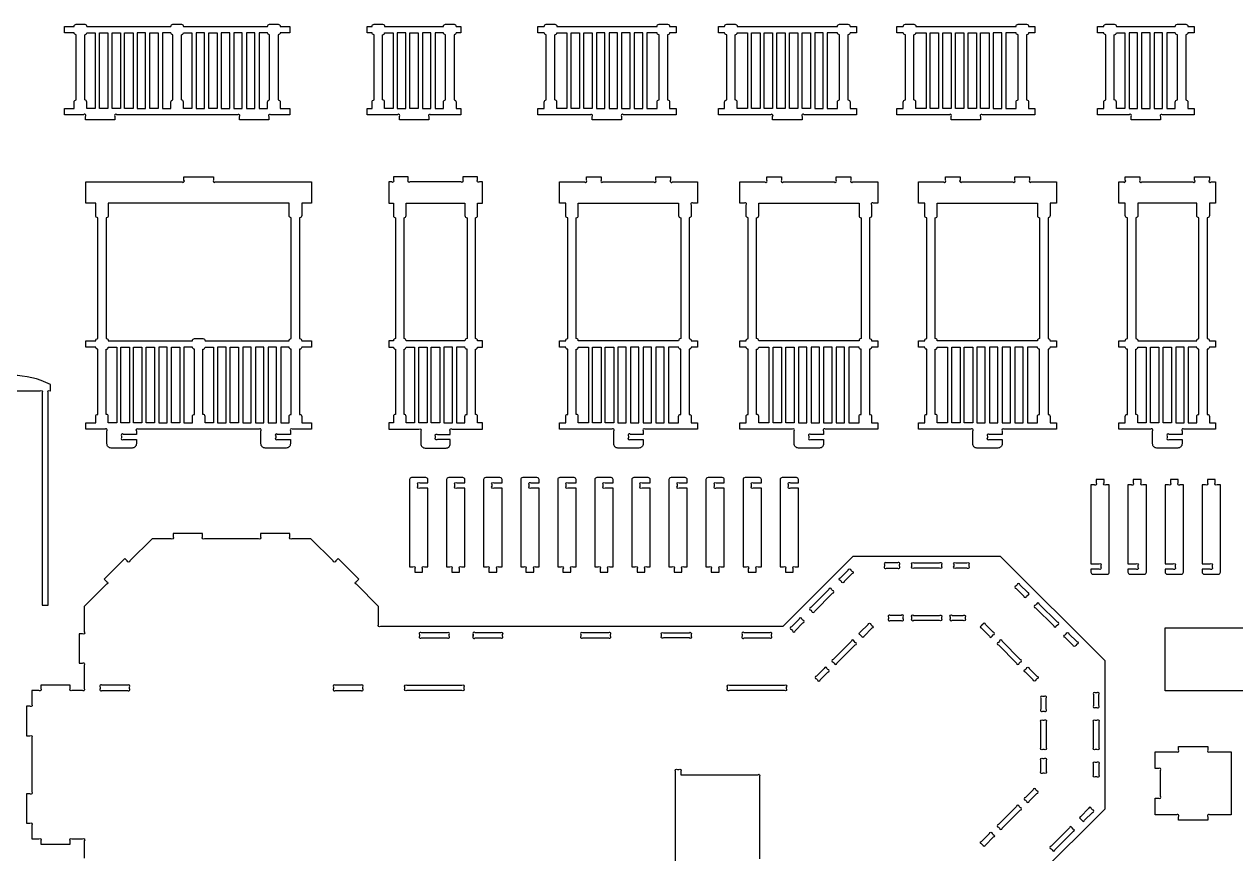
# Model space of a CAD drawing. Extents: x -1973 to 2178, y -1696 to 1934.
# Drawn here: x -860 to 524, y 987 to 1934 of the extents above; entities that cross this region are included whole.
import ezdxf

# ---------------------------------------------------------------- set-up
doc = ezdxf.new("R2010")
doc.units = 0
doc.header["$MEASUREMENT"] = 0
doc.layers.get('0').update_dxf_attribs({"linetype": 'CONTINUOUS'})

msp = doc.modelspace()

# ---------------------------------------------------------------- linework, layer by layer
for points in [[(-613.8, 1824.5), (-613.8, 1828.4, 1), (-615.9, 1830.5), (-685, 1830.5), (-754, 1830.5, 1), (-756.1, 1828.4), (-756.1, 1824.5), (-789.7, 1824.5), (-789.7, 1828.4, 1), (-791.9, 1830.5), (-813.7, 1830.5), (-813.7, 1837.7), (-802.6, 1837.7), (-802.6, 1844.9, -0.414214), (-800.2, 1847.3), (-800.2, 1921.7, -0.414214), (-802.6, 1924.1), (-813.7, 1924.1), (-813.7, 1931.3), (-802.6, 1931.3, -0.414214), (-800.2, 1933.7), (-790.6, 1933.7, -0.414214), (-788.2, 1931.3), (-692.2, 1931.3, -0.414214), (-689.8, 1933.7), (-680.2, 1933.7, -0.414214), (-677.8, 1931.3), (-581.8, 1931.3, -0.414214), (-579.4, 1933.7), (-569.8, 1933.7, -0.414214), (-567.4, 1931.3), (-556.2, 1931.3), (-556.2, 1924.1), (-567.4, 1924.1, -0.414214), (-569.8, 1921.7), (-569.8, 1847.3, -0.414214), (-567.4, 1844.9), (-567.4, 1837.7), (-556.2, 1837.7), (-556.2, 1830.5), (-578.1, 1830.5, 1), (-580.2, 1828.4), (-580.2, 1824.5)], [(-788.2, 1837.7), (-788.2, 1844.9, 0.414214), (-790.6, 1847.3), (-790.6, 1921.7, 0.414214), (-788.2, 1924.1), (-778.6, 1924.1), (-778.6, 1837.7)], [(-689.8, 1847.3), (-689.8, 1921.7, -0.414214), (-692.2, 1924.1), (-701.8, 1924.1), (-701.8, 1837.7), (-692.2, 1837.7), (-692.2, 1844.9, -0.414214)], [(-680.2, 1847.3), (-680.2, 1921.7, 0.414214), (-677.8, 1924.1), (-668.2, 1924.1), (-668.2, 1837.7), (-677.8, 1837.7), (-677.8, 1844.9, 0.414214)], [(-581.8, 1837.7), (-581.8, 1844.9, -0.414214), (-579.4, 1847.3), (-579.4, 1921.7, -0.414214), (-581.8, 1924.1), (-591.4, 1924.1), (-591.4, 1837.7)], [(-431.3, 1824.5), (-431.3, 1828.4, 1), (-433.4, 1830.5), (-468, 1830.5), (-468, 1837.7), (-462.5, 1837.7), (-462.5, 1844.9, -0.414214), (-460.1, 1847.3), (-460.1, 1921.7, -0.414214), (-462.5, 1924.1), (-468, 1924.1), (-468, 1931.3), (-462.5, 1931.3, -0.414214), (-460.1, 1933.7), (-450.5, 1933.7, -0.414214), (-448.1, 1931.3), (-380.9, 1931.3, -0.414214), (-378.5, 1933.7), (-368.9, 1933.7, -0.414214), (-366.5, 1931.3), (-361, 1931.3), (-361, 1924.1), (-366.5, 1924.1, -0.414214), (-368.9, 1921.7), (-368.9, 1847.3, -0.414214), (-366.5, 1844.9), (-366.5, 1837.7), (-361, 1837.7), (-361, 1830.5), (-395.6, 1830.5, 1), (-397.7, 1828.4), (-397.7, 1824.5)], [(-450.5, 1847.3), (-450.5, 1921.7, 0.414214), (-448.1, 1924.1), (-438.5, 1924.1), (-438.5, 1837.7), (-448.1, 1837.7), (-448.1, 1844.9, 0.414214)], [(-378.5, 1847.3), (-378.5, 1921.7, -0.414214), (-380.9, 1924.1), (-390.5, 1924.1), (-390.5, 1837.7), (-380.9, 1837.7), (-380.9, 1844.9, -0.414214)], [(-211.1, 1824.5), (-211.1, 1828.4, 1), (-213.2, 1830.5), (-273.1, 1830.5), (-273.1, 1837.7), (-265.9, 1837.7), (-265.9, 1844.9, -0.414214), (-263.5, 1847.3), (-263.5, 1921.7, -0.414214), (-265.9, 1924.1), (-273.1, 1924.1), (-273.1, 1931.3), (-265.9, 1931.3, -0.414214), (-263.5, 1933.7), (-253.9, 1933.7, -0.414214), (-251.5, 1931.3), (-137.1, 1931.3, -0.414214), (-134.7, 1933.7), (-125.1, 1933.7, -0.414214), (-122.7, 1931.3), (-115.4, 1931.3), (-115.4, 1924.1), (-122.7, 1924.1, -0.414214), (-125.1, 1921.7), (-125.1, 1847.3, -0.414214), (-122.7, 1844.9), (-122.7, 1837.7), (-115.4, 1837.7), (-115.4, 1830.5), (-175.4, 1830.5, 1), (-177.5, 1828.4), (-177.5, 1824.5)], [(-239.9, 1837.7), (-251.5, 1837.7), (-251.5, 1844.9, 0.414214), (-253.9, 1847.3), (-253.9, 1921.7, 0.414214), (-251.5, 1924.1), (-239.9, 1924.1)], [(-148.7, 1837.7), (-137.1, 1837.7), (-137.1, 1844.9, -0.414214), (-134.7, 1847.3), (-134.7, 1921.7, -0.414214), (-137.1, 1924.1), (-148.7, 1924.1)], [(-5.1, 1824.5), (-5.1, 1828.4, 1), (-7.2, 1830.5), (-67.1, 1830.5), (-67.1, 1837.7), (-59.9, 1837.7), (-59.9, 1844.9, -0.414214), (-57.5, 1847.3), (-57.5, 1921.7, -0.414214), (-59.9, 1924.1), (-67.1, 1924.1), (-67.1, 1931.3), (-59.9, 1931.3, -0.414214), (-57.5, 1933.7), (-47.9, 1933.7, -0.414214), (-45.5, 1931.3), (68.9, 1931.3, -0.414214), (71.3, 1933.7), (80.9, 1933.7, -0.414214), (83.3, 1931.3), (90.6, 1931.3), (90.6, 1924.1), (83.3, 1924.1, -0.414214), (80.9, 1921.7), (80.9, 1847.3, -0.414214), (83.3, 1844.9), (83.3, 1837.7), (90.6, 1837.7), (90.6, 1830.5), (30.7, 1830.5, 1), (28.5, 1828.4), (28.5, 1824.5)], [(-33.9, 1837.7), (-45.5, 1837.7), (-45.5, 1844.9, 0.414214), (-47.9, 1847.3), (-47.9, 1921.7, 0.414214), (-45.5, 1924.1), (-33.9, 1924.1)], [(57.3, 1837.7), (68.9, 1837.7), (68.9, 1844.9, -0.414214), (71.3, 1847.3), (71.3, 1921.7, -0.414214), (68.9, 1924.1), (57.3, 1924.1)], [(198.8, 1824.5), (198.8, 1828.4, 1), (196.7, 1830.5), (136.7, 1830.5), (136.7, 1837.7), (144, 1837.7), (144, 1844.9, -0.414214), (146.4, 1847.3), (146.4, 1921.7, -0.414214), (144, 1924.1), (136.7, 1924.1), (136.7, 1931.3), (144, 1931.3, -0.414214), (146.4, 1933.7), (156, 1933.7, -0.414214), (158.4, 1931.3), (272.8, 1931.3, -0.414214), (275.2, 1933.7), (284.8, 1933.7, -0.414214), (287.2, 1931.3), (294.4, 1931.3), (294.4, 1924.1), (287.2, 1924.1, -0.414214), (284.8, 1921.7), (284.8, 1847.3, -0.414214), (287.2, 1844.9), (287.2, 1837.7), (294.4, 1837.7), (294.4, 1830.5), (234.5, 1830.5, 1), (232.4, 1828.4), (232.4, 1824.5)], [(170, 1837.7), (158.4, 1837.7), (158.4, 1844.9, 0.414214), (156, 1847.3), (156, 1921.7, 0.414214), (158.4, 1924.1), (170, 1924.1)], [(261.2, 1837.7), (272.8, 1837.7), (272.8, 1844.9, -0.414214), (275.2, 1847.3), (275.2, 1921.7, -0.414214), (272.8, 1924.1), (261.2, 1924.1)], [(404.2, 1824.5), (404.2, 1828.4, 1), (402.1, 1830.5), (365.8, 1830.5), (365.8, 1837.7), (373, 1837.7), (373, 1844.9, -0.414214), (375.4, 1847.3), (375.4, 1921.7, -0.414214), (373, 1924.1), (365.8, 1924.1), (365.8, 1931.3), (373, 1931.3, -0.414214), (375.4, 1933.7), (385, 1933.7, -0.414214), (387.4, 1931.3), (454.6, 1931.3, -0.414214), (457, 1933.7), (466.6, 1933.7, -0.414214), (469, 1931.3), (476.2, 1931.3), (476.2, 1924.1), (469, 1924.1, -0.414214), (466.6, 1921.7), (466.6, 1847.3, -0.414214), (469, 1844.9), (469, 1837.7), (476.2, 1837.7), (476.2, 1830.5), (439.9, 1830.5, 1), (437.8, 1828.4), (437.8, 1824.5)], [(385, 1847.3), (385, 1921.7, 0.414214), (387.4, 1924.1), (397, 1924.1), (397, 1837.7), (387.4, 1837.7), (387.4, 1844.9, 0.414214)], [(457, 1847.3), (457, 1921.7, -0.414214), (454.6, 1924.1), (445, 1924.1), (445, 1837.7), (454.6, 1837.7), (454.6, 1844.9, -0.414214)], [(-765.2, 1454.9), (-765.2, 1469.6, 1), (-767.3, 1471.7), (-789.2, 1471.7), (-789.2, 1478.9), (-778, 1478.9), (-778, 1486.1, -0.414214), (-775.6, 1488.5), (-775.6, 1562.9, -0.414214), (-778, 1565.3), (-789.2, 1565.3), (-789.2, 1572.5), (-778, 1572.5, -0.414214), (-775.6, 1574.9), (-775.6, 1712.9, -0.414214), (-778, 1715.3), (-778, 1729.7), (-789.2, 1729.7), (-789.2, 1753.7), (-679.4, 1753.7, 1), (-677.2, 1755.9), (-677.2, 1759.7), (-643.6, 1759.7), (-643.6, 1755.9, 1), (-641.5, 1753.7), (-531.7, 1753.7), (-531.7, 1729.7), (-542.8, 1729.7), (-542.8, 1715.3, -0.414214), (-545.2, 1712.9), (-545.2, 1574.9, -0.414214), (-542.8, 1572.5), (-531.7, 1572.5), (-531.7, 1565.3), (-542.8, 1565.3, -0.414214), (-545.2, 1562.9), (-545.2, 1488.5, -0.414214), (-542.8, 1486.1), (-542.8, 1478.9), (-531.7, 1478.9), (-531.7, 1471.7), (-553.5, 1471.7, 1), (-555.7, 1469.6), (-555.7, 1465.7), (-570.3, 1465.7, 1), (-572.5, 1463.6), (-572.5, 1461.9, 1), (-570.3, 1459.7), (-555.7, 1459.7), (-555.7, 1454.9, -0.414214), (-560.5, 1450.1), (-584.5, 1450.1, -0.414214), (-589.3, 1454.9), (-589.3, 1469.6, 1), (-591.4, 1471.7), (-660.4, 1471.7), (-729.5, 1471.7, 1), (-731.6, 1469.6), (-731.6, 1465.7), (-746.3, 1465.7, 1), (-748.4, 1463.6), (-748.4, 1461.9, 1), (-746.3, 1459.7), (-731.6, 1459.7), (-731.6, 1454.9, -0.414214), (-736.4, 1450.1), (-760.4, 1450.1, -0.414214)], [(-443.5, 1471.7), (-408.9, 1471.7, -1), (-406.8, 1469.6), (-406.8, 1468.7), (-406.8, 1454.9, 0.414214), (-402, 1450.1), (-378, 1450.1, 0.414214), (-373.2, 1454.9), (-373.2, 1459.7), (-387.9, 1459.7, -1), (-390, 1461.9), (-390, 1463.6, -1), (-387.9, 1465.7), (-373.2, 1465.7), (-373.2, 1469.6, -1), (-371.1, 1471.7), (-336.5, 1471.7), (-336.5, 1478.9), (-342, 1478.9), (-342, 1486.1, 0.414214), (-344.4, 1488.5), (-344.4, 1562.9, 0.414214), (-342, 1565.3), (-336.5, 1565.3), (-336.5, 1572.5), (-342, 1572.5, 0.414214), (-344.4, 1574.9), (-344.4, 1712.9, 0.414214), (-342, 1715.3), (-342, 1729.7), (-336.5, 1729.7), (-336.5, 1753.7), (-339.9, 1753.7, -1), (-342, 1755.9), (-342, 1759.7), (-358.8, 1759.7), (-358.8, 1755.9, -1), (-360.9, 1753.7), (-419.1, 1753.7, -1), (-421.2, 1755.9), (-421.2, 1759.7), (-438, 1759.7), (-438, 1755.9, -1), (-440.1, 1753.7), (-443.5, 1753.7), (-443.5, 1729.7), (-438, 1729.7), (-438, 1715.3, 0.414214), (-435.6, 1712.9), (-435.6, 1574.9, 0.414214), (-438, 1572.5), (-443.5, 1572.5), (-443.5, 1565.3), (-438, 1565.3, 0.414214), (-435.6, 1562.9), (-435.6, 1488.5, 0.414214), (-438, 1486.1), (-438, 1478.9), (-443.5, 1478.9)], [(-241.4, 1572.5, -0.414214), (-239, 1574.9), (-239, 1712.9, -0.414214), (-241.4, 1715.3), (-241.4, 1729.7), (-248.6, 1729.7), (-248.6, 1753.7), (-219.9, 1753.7, 1), (-217.8, 1755.9), (-217.8, 1759.7), (-201, 1759.7), (-201, 1755.9, 1), (-198.8, 1753.7), (-140.7, 1753.7, 1), (-138.6, 1755.9), (-138.6, 1759.7), (-121.8, 1759.7), (-121.8, 1755.9, 1), (-119.6, 1753.7), (-90.9, 1753.7), (-90.9, 1729.7), (-96, 1729.7, 1), (-98.1, 1727.6), (-98.1, 1715.3, -0.414214), (-100.5, 1712.9), (-100.5, 1574.9, -0.414214), (-98.1, 1572.5), (-90.9, 1572.5), (-90.9, 1565.3), (-98.1, 1565.3, -0.414214), (-100.5, 1562.9), (-100.5, 1488.5, -0.414214), (-98.1, 1486.1), (-98.1, 1478.9), (-90.9, 1478.9), (-90.9, 1471.7), (-150.8, 1471.7, 1), (-153, 1469.6), (-153, 1465.7), (-167.6, 1465.7, 1), (-169.8, 1463.6), (-169.8, 1461.9, 1), (-167.6, 1459.7), (-153, 1459.7), (-153, 1454.9, -0.414214), (-157.8, 1450.1), (-181.8, 1450.1, -0.414214), (-186.6, 1454.9), (-186.6, 1469.6, 1), (-188.7, 1471.7), (-248.6, 1471.7), (-248.6, 1478.9), (-241.4, 1478.9), (-241.4, 1486.1, -0.414214), (-239, 1488.5), (-239, 1562.9, -0.414214), (-241.4, 1565.3), (-248.6, 1565.3), (-248.6, 1572.5)], [(-35.4, 1572.5, -0.414214), (-33, 1574.9), (-33, 1712.9, -0.414214), (-35.4, 1715.3), (-35.4, 1727.6, 1), (-37.5, 1729.7), (-42.6, 1729.7), (-42.6, 1753.7), (-13.9, 1753.7, 1), (-11.7, 1755.9), (-11.7, 1759.7), (5.1, 1759.7), (5.1, 1755.9, 1), (7.2, 1753.7), (65.3, 1753.7, 1), (67.5, 1755.9), (67.5, 1759.7), (84.3, 1759.7), (84.3, 1755.9, 1), (86.4, 1753.7), (115.1, 1753.7), (115.1, 1729.7), (110, 1729.7, 1), (107.9, 1727.6), (107.9, 1715.3, -0.414214), (105.5, 1712.9), (105.5, 1574.9, -0.414214), (107.9, 1572.5), (115.1, 1572.5), (115.1, 1565.3), (107.9, 1565.3, -0.414214), (105.5, 1562.9), (105.5, 1488.5, -0.414214), (107.9, 1486.1), (107.9, 1478.9), (115.1, 1478.9), (115.1, 1471.7), (55.2, 1471.7, 1), (53.1, 1469.6), (53.1, 1465.7), (38.4, 1465.7, 1), (36.3, 1463.6), (36.3, 1461.9, 1), (38.4, 1459.7), (53.1, 1459.7), (53.1, 1454.9, -0.414214), (48.3, 1450.1), (24.3, 1450.1, -0.414214), (19.5, 1454.9), (19.5, 1469.6, 1), (17.3, 1471.7), (-42.6, 1471.7), (-42.6, 1478.9), (-35.4, 1478.9), (-35.4, 1486.1, -0.414214), (-33, 1488.5), (-33, 1562.9, -0.414214), (-35.4, 1565.3), (-42.6, 1565.3), (-42.6, 1572.5)], [(168.5, 1572.5, -0.414214), (170.9, 1574.9), (170.9, 1712.9, -0.414214), (168.5, 1715.3), (168.5, 1729.7), (161.3, 1729.7), (161.3, 1753.7), (190, 1753.7, 1), (192.1, 1755.9), (192.1, 1759.7), (208.9, 1759.7), (208.9, 1755.9, 1), (211, 1753.7), (269.2, 1753.7, 1), (271.3, 1755.9), (271.3, 1759.7), (288.1, 1759.7), (288.1, 1755.9, 1), (290.2, 1753.7), (318.9, 1753.7), (318.9, 1729.7), (311.7, 1729.7), (311.7, 1715.3, -0.414214), (309.3, 1712.9), (309.3, 1574.9, -0.414214), (311.7, 1572.5), (318.9, 1572.5), (318.9, 1565.3), (311.7, 1565.3, -0.414214), (309.3, 1562.9), (309.3, 1488.5, -0.414214), (311.7, 1486.1), (311.7, 1478.9), (318.9, 1478.9), (318.9, 1471.7), (259, 1471.7, 1), (256.9, 1469.6), (256.9, 1465.7), (242.2, 1465.7, 1), (240.1, 1463.6), (240.1, 1461.9, 1), (242.2, 1459.7), (256.9, 1459.7), (256.9, 1454.9, -0.414214), (252.1, 1450.1), (228.1, 1450.1, -0.414214), (223.3, 1454.9), (223.3, 1469.6, 1), (221.2, 1471.7), (161.3, 1471.7), (161.3, 1478.9), (168.5, 1478.9), (168.5, 1486.1, -0.414214), (170.9, 1488.5), (170.9, 1562.9, -0.414214), (168.5, 1565.3), (161.3, 1565.3), (161.3, 1572.5)], [(390.3, 1478.9), (397.5, 1478.9), (397.5, 1486.1, -0.414214), (399.9, 1488.5), (399.9, 1562.9, -0.414214), (397.5, 1565.3), (390.3, 1565.3), (390.3, 1572.5), (397.5, 1572.5, -0.414214), (399.9, 1574.9), (399.9, 1712.9, -0.414214), (397.5, 1715.3), (397.5, 1729.7), (390.3, 1729.7), (390.3, 1753.7), (395.4, 1753.7, 1), (397.5, 1755.9), (397.5, 1759.7), (414.3, 1759.7), (414.3, 1755.9, 1), (416.4, 1753.7), (474.6, 1753.7, 1), (476.7, 1755.9), (476.7, 1759.7), (493.5, 1759.7), (493.5, 1755.9, 1), (495.6, 1753.7), (500.7, 1753.7), (500.7, 1729.7), (493.5, 1729.7), (493.5, 1715.3, -0.414214), (491.1, 1712.9), (491.1, 1574.9, -0.414214), (493.5, 1572.5), (500.7, 1572.5), (500.7, 1565.3), (493.5, 1565.3, -0.414214), (491.1, 1562.9), (491.1, 1488.5, -0.414214), (493.5, 1486.1), (493.5, 1478.9), (500.7, 1478.9), (500.7, 1471.7), (464.4, 1471.7, 1), (462.3, 1469.6), (462.3, 1465.7), (447.6, 1465.7, 1), (445.5, 1463.6), (445.5, 1461.9, 1), (447.6, 1459.7), (462.3, 1459.7), (462.3, 1454.9, -0.414214), (457.5, 1450.1), (433.5, 1450.1, -0.414214), (428.7, 1454.9), (428.7, 1469.6, 1), (426.6, 1471.7), (390.3, 1471.7)], [(-554.8, 1574.9), (-554.8, 1712.9, -0.414214), (-557.2, 1715.3), (-557.2, 1729.7), (-763.6, 1729.7), (-763.6, 1715.3, -0.414214), (-766, 1712.9), (-766, 1574.9, -0.414214), (-763.6, 1572.5), (-667.6, 1572.5, -0.414214), (-665.2, 1574.9), (-655.6, 1574.9, -0.414214), (-653.2, 1572.5), (-557.2, 1572.5, -0.414214)], [(-356.4, 1572.5), (-423.6, 1572.5, 0.414214), (-426, 1574.9), (-426, 1712.9, 0.414214), (-423.6, 1715.3), (-423.6, 1729.7), (-356.4, 1729.7), (-356.4, 1715.3, 0.414214), (-354, 1712.9), (-354, 1574.9, 0.414214)], [(-112.5, 1572.5), (-227, 1572.5, 0.414214), (-229.4, 1574.9), (-229.4, 1712.9, 0.414214), (-227, 1715.3), (-227, 1729.7), (-112.5, 1729.7), (-112.5, 1715.3, 0.414214), (-110.1, 1712.9), (-110.1, 1574.9, 0.414214)], [(93.5, 1572.5), (-21, 1572.5, 0.414214), (-23.4, 1574.9), (-23.4, 1712.9, 0.414214), (-21, 1715.3), (-21, 1729.7), (93.5, 1729.7), (93.5, 1715.3, 0.414214), (95.9, 1712.9), (95.9, 1574.9, 0.414214)], [(297.3, 1572.5), (182.9, 1572.5, 0.414214), (180.5, 1574.9), (180.5, 1712.9, 0.414214), (182.9, 1715.3), (182.9, 1729.7), (297.3, 1729.7), (297.3, 1715.3, 0.414214), (299.7, 1712.9), (299.7, 1574.9, 0.414214)], [(479.1, 1572.5, -0.414214), (481.5, 1574.9), (481.5, 1712.9, -0.414214), (479.1, 1715.3), (479.1, 1729.7), (411.9, 1729.7), (411.9, 1715.3, -0.414214), (409.5, 1712.9), (409.5, 1574.9, -0.414214), (411.9, 1572.5)], [(-763.6, 1478.9), (-763.6, 1486.1, 0.414214), (-766, 1488.5), (-766, 1562.9, 0.414214), (-763.6, 1565.3), (-754, 1565.3), (-754, 1478.9)], [(-665.2, 1488.5), (-665.2, 1562.9, -0.414214), (-667.6, 1565.3), (-677.2, 1565.3), (-677.2, 1478.9), (-667.6, 1478.9), (-667.6, 1486.1, -0.414214)], [(-655.6, 1488.5), (-655.6, 1562.9, 0.414214), (-653.2, 1565.3), (-643.6, 1565.3), (-643.6, 1478.9), (-653.2, 1478.9), (-653.2, 1486.1, 0.414214)], [(-557.2, 1478.9), (-557.2, 1486.1, -0.414214), (-554.8, 1488.5), (-554.8, 1562.9, -0.414214), (-557.2, 1565.3), (-566.8, 1565.3), (-566.8, 1478.9)], [(-426, 1488.5), (-426, 1562.9, 0.414214), (-423.6, 1565.3), (-414, 1565.3), (-414, 1478.9), (-423.6, 1478.9), (-423.6, 1486.1, 0.414214)], [(-354, 1488.5), (-354, 1562.9, -0.414214), (-356.4, 1565.3), (-366, 1565.3), (-366, 1478.9), (-356.4, 1478.9), (-356.4, 1486.1, -0.414214)], [(-215.4, 1478.9), (-227, 1478.9), (-227, 1486.1, 0.414214), (-229.4, 1488.5), (-229.4, 1562.9, 0.414214), (-227, 1565.3), (-215.4, 1565.3)], [(-124.2, 1478.9), (-112.5, 1478.9), (-112.5, 1486.1, -0.414214), (-110.1, 1488.5), (-110.1, 1562.9, -0.414214), (-112.5, 1565.3), (-124.2, 1565.3)], [(-9.3, 1478.9), (-21, 1478.9), (-21, 1486.1, 0.414214), (-23.4, 1488.5), (-23.4, 1562.9, 0.414214), (-21, 1565.3), (-9.3, 1565.3)], [(81.9, 1478.9), (93.5, 1478.9), (93.5, 1486.1, -0.414214), (95.9, 1488.5), (95.9, 1562.9, -0.414214), (93.5, 1565.3), (81.9, 1565.3)], [(194.5, 1478.9), (182.9, 1478.9), (182.9, 1486.1, 0.414214), (180.5, 1488.5), (180.5, 1562.9, 0.414214), (182.9, 1565.3), (194.5, 1565.3)], [(285.7, 1478.9), (297.3, 1478.9), (297.3, 1486.1, -0.414214), (299.7, 1488.5), (299.7, 1562.9, -0.414214), (297.3, 1565.3), (285.7, 1565.3)], [(409.5, 1488.5), (409.5, 1562.9, 0.414214), (411.9, 1565.3), (421.5, 1565.3), (421.5, 1478.9), (411.9, 1478.9), (411.9, 1486.1, 0.414214)], [(481.5, 1488.5), (481.5, 1562.9, -0.414214), (479.1, 1565.3), (469.5, 1565.3), (469.5, 1478.9), (479.1, 1478.9), (479.1, 1486.1, -0.414214)], [(-906.5, 1270.6), (-906.5, 1513.3, -1), (-904.4, 1515.4), (-841.4, 1515.4, -1), (-839.3, 1513.3), (-839.3, 1270.6), (-832.1, 1270.6), (-832.1, 1513.3, -1), (-830, 1515.4), (-829.7, 1515.4), (-829.7, 1522.6, 0.238913), (-916.1, 1522.6), (-916.1, 1515.4), (-915.8, 1515.4, -1), (-913.7, 1513.3), (-913.7, 1270.6)], [(-404.8, 1308.4), (-404.8, 1312.3, -1), (-402.7, 1314.4), (-398.8, 1314.4), (-398.8, 1404.4), (-408, 1404.4, -1), (-410.1, 1406.5), (-410.1, 1408.3, -1), (-408, 1410.4), (-398.8, 1410.4), (-398.8, 1414, 0.414214), (-401.2, 1416.4), (-417.3, 1416.4, 0.414214), (-419.7, 1414), (-419.7, 1314.4), (-415.9, 1314.4, -1), (-413.7, 1312.3), (-413.7, 1308.4)], [(-362.5, 1308.4), (-362.5, 1312.3, -1), (-360.3, 1314.4), (-356.5, 1314.4), (-356.5, 1404.4), (-365.7, 1404.4, -1), (-367.8, 1406.5), (-367.8, 1408.3, -1), (-365.7, 1410.4), (-356.5, 1410.4), (-356.5, 1414, 0.414214), (-358.9, 1416.4), (-375, 1416.4, 0.414214), (-377.4, 1414), (-377.4, 1314.4), (-373.5, 1314.4, -1), (-371.4, 1312.3), (-371.4, 1308.4)], [(-320.1, 1308.4), (-320.1, 1312.3, -1), (-318, 1314.4), (-314.1, 1314.4), (-314.1, 1404.4), (-323.4, 1404.4, -1), (-325.5, 1406.5), (-325.5, 1408.3, -1), (-323.4, 1410.4), (-314.1, 1410.4), (-314.1, 1414, 0.414214), (-316.5, 1416.4), (-332.7, 1416.4, 0.414214), (-335.1, 1414), (-335.1, 1314.4), (-331.2, 1314.4, -1), (-329.1, 1312.3), (-329.1, 1308.4)], [(-277.8, 1308.4), (-277.8, 1312.3, -1), (-275.7, 1314.4), (-271.8, 1314.4), (-271.8, 1404.4), (-281.1, 1404.4, -1), (-283.2, 1406.5), (-283.2, 1408.3, -1), (-281.1, 1410.4), (-271.8, 1410.4), (-271.8, 1414, 0.414214), (-274.2, 1416.4), (-290.4, 1416.4, 0.414214), (-292.8, 1414), (-292.8, 1314.4), (-288.9, 1314.4, -1), (-286.8, 1312.3), (-286.8, 1308.4)], [(-235.5, 1308.4), (-235.5, 1312.3, -1), (-233.4, 1314.4), (-229.5, 1314.4), (-229.5, 1404.4), (-238.8, 1404.4, -1), (-240.9, 1406.5), (-240.9, 1408.3, -1), (-238.8, 1410.4), (-229.5, 1410.4), (-229.5, 1414, 0.414214), (-231.9, 1416.4), (-248.1, 1416.4, 0.414214), (-250.5, 1414), (-250.5, 1314.4), (-246.6, 1314.4, -1), (-244.5, 1312.3), (-244.5, 1308.4)], [(-193.2, 1308.4), (-193.2, 1312.3, -1), (-191.1, 1314.4), (-187.2, 1314.4), (-187.2, 1404.4), (-196.4, 1404.4, -1), (-198.6, 1406.5), (-198.6, 1408.3, -1), (-196.4, 1410.4), (-187.2, 1410.4), (-187.2, 1414, 0.414214), (-189.6, 1416.4), (-205.8, 1416.4, 0.414214), (-208.2, 1414), (-208.2, 1314.4), (-204.3, 1314.4, -1), (-202.2, 1312.3), (-202.2, 1308.4)], [(-150.9, 1308.4), (-150.9, 1312.3, -1), (-148.8, 1314.4), (-144.9, 1314.4), (-144.9, 1404.4), (-154.1, 1404.4, -1), (-156.3, 1406.5), (-156.3, 1408.3, -1), (-154.1, 1410.4), (-144.9, 1410.4), (-144.9, 1414, 0.414214), (-147.3, 1416.4), (-163.5, 1416.4, 0.414214), (-165.9, 1414), (-165.9, 1314.4), (-162, 1314.4, -1), (-159.9, 1312.3), (-159.9, 1308.4)], [(-108.6, 1308.4), (-108.6, 1312.3, -1), (-106.5, 1314.4), (-102.6, 1314.4), (-102.6, 1404.4), (-111.8, 1404.4, -1), (-113.9, 1406.5), (-113.9, 1408.3, -1), (-111.8, 1410.4), (-102.6, 1410.4), (-102.6, 1414, 0.414214), (-105, 1416.4), (-121.1, 1416.4, 0.414214), (-123.5, 1414), (-123.5, 1314.4), (-119.7, 1314.4, -1), (-117.5, 1312.3), (-117.5, 1308.4)], [(-66.3, 1308.4), (-66.3, 1312.3, -1), (-64.1, 1314.4), (-60.3, 1314.4), (-60.3, 1404.4), (-69.5, 1404.4, -1), (-71.6, 1406.5), (-71.6, 1408.3, -1), (-69.5, 1410.4), (-60.3, 1410.4), (-60.3, 1414, 0.414214), (-62.7, 1416.4), (-78.8, 1416.4, 0.414214), (-81.2, 1414), (-81.2, 1314.4), (-77.3, 1314.4, -1), (-75.2, 1312.3), (-75.2, 1308.4)], [(-23.9, 1308.4), (-23.9, 1312.3, -1), (-21.8, 1314.4), (-17.9, 1314.4), (-17.9, 1404.4), (-27.2, 1404.4, -1), (-29.3, 1406.5), (-29.3, 1408.3, -1), (-27.2, 1410.4), (-17.9, 1410.4), (-17.9, 1414, 0.414214), (-20.3, 1416.4), (-36.5, 1416.4, 0.414214), (-38.9, 1414), (-38.9, 1314.4), (-35, 1314.4, -1), (-32.9, 1312.3), (-32.9, 1308.4)], [(18.4, 1308.4), (18.4, 1312.3, -1), (20.5, 1314.4), (24.4, 1314.4), (24.4, 1404.4), (15.1, 1404.4, -1), (13, 1406.5), (13, 1408.3, -1), (15.1, 1410.4), (24.4, 1410.4), (24.4, 1414, 0.414214), (22, 1416.4), (5.8, 1416.4, 0.414214), (3.4, 1414), (3.4, 1314.4), (7.3, 1314.4, -1), (9.4, 1312.3), (9.4, 1308.4)], [(364.3, 1414), (364.3, 1410.2, -1), (362.2, 1408), (358.3, 1408), (358.3, 1318), (367.6, 1318, -1), (369.7, 1315.9), (369.7, 1314.2, -1), (367.6, 1312), (358.3, 1312), (358.3, 1308.4, 0.414214), (360.7, 1306), (376.9, 1306, 0.414214), (379.3, 1308.4), (379.3, 1408), (375.4, 1408, -1), (373.3, 1410.2), (373.3, 1414)], [(406.6, 1414), (406.6, 1410.2, -1), (404.5, 1408), (400.6, 1408), (400.6, 1318), (409.9, 1318, -1), (412, 1315.9), (412, 1314.2, -1), (409.9, 1312), (400.6, 1312), (400.6, 1308.4, 0.414214), (403, 1306), (419.2, 1306, 0.414214), (421.6, 1308.4), (421.6, 1408), (417.7, 1408, -1), (415.6, 1410.2), (415.6, 1414)], [(449, 1414), (449, 1410.2, -1), (446.8, 1408), (443, 1408), (443, 1318), (452.2, 1318, -1), (454.3, 1315.9), (454.3, 1314.2, -1), (452.2, 1312), (443, 1312), (443, 1308.4, 0.414214), (445.4, 1306), (461.5, 1306, 0.414214), (463.9, 1308.4), (463.9, 1408), (460, 1408, -1), (457.9, 1410.2), (457.9, 1414)], [(491.3, 1414), (491.3, 1410.2, -1), (489.1, 1408), (485.3, 1408), (485.3, 1318), (494.5, 1318, -1), (496.6, 1315.9), (496.6, 1314.2, -1), (494.5, 1312), (485.3, 1312), (485.3, 1308.4, 0.414214), (487.7, 1306), (503.8, 1306, 0.414214), (506.2, 1308.4), (506.2, 1408), (502.4, 1408, -1), (500.2, 1410.2), (500.2, 1414)], [(137.5, 1319.1), (125, 1319.1, 1), (122.8, 1317), (122.8, 1315.3, 1), (125, 1313.1), (137.5, 1313.1, 1), (139.6, 1315.3), (139.6, 1317, 1)], [(187.6, 1317), (187.6, 1315.3, -1), (185.5, 1313.1), (156.2, 1313.1, -1), (154, 1315.3), (154, 1317, -1), (156.2, 1319.1), (185.5, 1319.1, -1)], [(218.8, 1317), (218.8, 1315.3, -1), (216.7, 1313.1), (204.2, 1313.1, -1), (202, 1315.3), (202, 1317, -1), (204.2, 1319.1), (216.7, 1319.1, -1)], [(84.2, 1310.8), (85.4, 1309.5, -1), (85.4, 1306.5), (76.5, 1297.6, -1), (73.5, 1297.6), (72.3, 1298.9, -1), (72.3, 1301.9), (81.2, 1310.8, -1)], [(59.1, 1288.7), (38.4, 1267.9, 1), (38.4, 1264.9), (39.6, 1263.7, 1), (42.6, 1263.7), (63.3, 1284.5, 1), (63.3, 1287.5), (62.1, 1288.7, 1)], [(273, 1289.8), (281.8, 1281, 1), (284.9, 1281), (286.1, 1282.2, 1), (286.1, 1285.2), (277.2, 1294.1, 1), (274.2, 1294.1), (273, 1292.8, 1)], [(296.3, 1272), (295, 1270.8, 1), (295, 1267.8), (315.8, 1247, 1), (318.8, 1247), (320, 1248.2, 1), (320, 1251.3), (299.3, 1272, 1)], [(141.7, 1259.1), (129.2, 1259.1, 1), (127.1, 1257), (127.1, 1255.3, 1), (129.2, 1253.1), (141.7, 1253.1, 1), (143.9, 1255.3), (143.9, 1257, 1)], [(187.6, 1257), (187.6, 1255.3, -1), (185.5, 1253.1), (156.2, 1253.1, -1), (154, 1255.3), (154, 1257, -1), (156.2, 1259.1), (185.5, 1259.1, -1)], [(212.5, 1253.1), (200, 1253.1, -1), (197.8, 1255.3), (197.8, 1257, -1), (200, 1259.1), (212.5, 1259.1, -1), (214.6, 1257), (214.6, 1255.3, -1)], [(25.2, 1254.8), (16.3, 1245.9, 1), (16.3, 1242.9), (17.5, 1241.6, 1), (20.5, 1241.6), (29.4, 1250.5, 1), (29.4, 1253.5), (28.2, 1254.8, 1)], [(108.2, 1244.4), (99.3, 1235.5, -1), (96.3, 1235.5), (95, 1236.8, -1), (95, 1239.8), (103.9, 1248.7, -1), (106.9, 1248.7), (108.2, 1247.4, -1)], [(234.8, 1248.7), (233.5, 1247.4, 1), (233.5, 1244.4), (242.4, 1235.5, 1), (245.4, 1235.5), (246.6, 1236.8, 1), (246.6, 1239.8), (237.8, 1248.7, 1)], [(-406.1, 1233.3), (-376.7, 1233.3, 1), (-374.6, 1235.4), (-374.6, 1237.2, 1), (-376.7, 1239.3), (-406.1, 1239.3, 1), (-408.2, 1237.2), (-408.2, 1235.4, 1)], [(-344.8, 1233.3), (-315.5, 1233.3, 1), (-313.4, 1235.4), (-313.4, 1237.2, 1), (-315.5, 1239.3), (-344.8, 1239.3, 1), (-347, 1237.2), (-347, 1235.4, 1)], [(-221.9, 1233.3), (-192.5, 1233.3, 1), (-190.4, 1235.4), (-190.4, 1237.2, 1), (-192.5, 1239.3), (-221.9, 1239.3, 1), (-224, 1237.2), (-224, 1235.4, 1)], [(-129.8, 1239.3), (-100.5, 1239.3, -1), (-98.3, 1237.2), (-98.3, 1235.4, -1), (-100.5, 1233.3), (-129.8, 1233.3, -1), (-131.9, 1235.4), (-131.9, 1237.2, -1)], [(-8.4, 1239.3), (-37.7, 1239.3, 1), (-39.9, 1237.2), (-39.9, 1235.4, 1), (-37.7, 1233.3), (-8.4, 1233.3, 1), (-6.3, 1235.4), (-6.3, 1237.2, 1)], [(333.2, 1238.1), (342.1, 1229.2, -1), (342.1, 1226.2), (340.9, 1224.9, -1), (337.9, 1224.9), (329, 1233.8, -1), (329, 1236.8), (330.2, 1238.1, -1)], [(84.8, 1229.6), (64.1, 1208.8, 1), (64.1, 1205.8), (65.3, 1204.6, 1), (68.3, 1204.6), (89.1, 1225.3, 1), (89.1, 1228.3), (87.8, 1229.6, 1)], [(277.6, 1208.8), (256.9, 1229.6, 1), (253.8, 1229.6), (252.6, 1228.3, 1), (252.6, 1225.3), (273.4, 1204.6, 1), (276.4, 1204.6), (277.6, 1205.8, 1)], [(53.9, 1198.6), (45, 1189.7, 1), (45, 1186.7), (46.2, 1185.5, 1), (49.2, 1185.5), (58.1, 1194.4, 1), (58.1, 1197.4), (56.9, 1198.6, 1)], [(287.8, 1198.6), (296.7, 1189.7, -1), (296.7, 1186.7), (295.5, 1185.5, -1), (292.4, 1185.5), (283.6, 1194.4, -1), (283.6, 1197.4), (284.8, 1198.6, -1)], [(-770.9, 1173.3), (-741.5, 1173.3, 1), (-739.4, 1175.4), (-739.4, 1177.2, 1), (-741.5, 1179.3), (-770.9, 1179.3, 1), (-773, 1177.2), (-773, 1175.4, 1)], [(-504.5, 1173.3), (-475.1, 1173.3, 1), (-473, 1175.4), (-473, 1177.2, 1), (-475.1, 1179.3), (-504.5, 1179.3, 1), (-506.6, 1177.2), (-506.6, 1175.4, 1)], [(-422.9, 1179.3), (-359.9, 1179.3, -1), (-357.8, 1177.2), (-357.8, 1175.4, -1), (-359.9, 1173.3), (-422.9, 1173.3, -1), (-425, 1175.4), (-425, 1177.2, -1)], [(-54.5, 1179.3), (8.4, 1179.3, -1), (10.5, 1177.2), (10.5, 1175.4, -1), (8.4, 1173.3), (-54.5, 1173.3, -1), (-56.7, 1175.4), (-56.7, 1177.2, -1)], [(303.3, 1149.8), (305, 1149.8, 1), (307.2, 1151.9), (307.2, 1164.5, 1), (305, 1166.6), (303.3, 1166.6, 1), (301.2, 1164.5), (301.2, 1151.9, 1)], [(361.2, 1168.7), (361.2, 1156.1, 1), (363.3, 1154), (365, 1154, 1), (367.2, 1156.1), (367.2, 1168.7, 1), (365, 1170.8), (363.3, 1170.8, 1)], [(307.2, 1137.5), (307.2, 1108.1, -1), (305, 1106), (303.3, 1106, -1), (301.2, 1108.1), (301.2, 1137.5, -1), (303.3, 1139.6), (305, 1139.6, -1)], [(367.2, 1137.5), (367.2, 1108.1, -1), (365, 1106), (363.3, 1106, -1), (361.2, 1108.1), (361.2, 1137.5, -1), (363.3, 1139.6), (365, 1139.6, -1)], [(518.5, 1031.4), (494, 1031.4, 1), (491.9, 1029.2), (491.9, 1025.4), (458.3, 1025.4), (458.3, 1029.2, 1), (456.2, 1031.4), (431.7, 1031.4), (431.7, 1050.6), (435.5, 1050.6, 1), (437.7, 1052.7), (437.7, 1082, 1), (435.5, 1084.2), (431.7, 1084.2), (431.7, 1103.4), (456.2, 1103.4, 1), (458.3, 1105.5), (458.3, 1109.4), (491.9, 1109.4), (491.9, 1105.5, 1), (494, 1103.4), (518.5, 1103.4)], [(303.3, 1095.8), (305, 1095.8, -1), (307.2, 1093.7), (307.2, 1081.2, -1), (305, 1079), (303.3, 1079, -1), (301.2, 1081.2), (301.2, 1093.7, -1)], [(367.2, 1089.5), (367.2, 1076.9, -1), (365, 1074.8), (363.3, 1074.8, -1), (361.2, 1076.9), (361.2, 1089.5, -1), (363.3, 1091.6), (365, 1091.6, -1)], [(292.4, 1060.1), (283.6, 1051.3, 1), (283.6, 1048.3), (284.8, 1047, 1), (287.8, 1047), (296.7, 1055.9, 1), (296.7, 1058.9), (295.5, 1060.1, 1)], [(256.9, 1016.1), (277.6, 1036.8, 1), (277.6, 1039.8), (276.4, 1041.1, 1), (273.4, 1041.1), (252.6, 1020.3, 1), (252.6, 1017.3), (253.8, 1016.1, 1)], [(351.1, 1025.5), (360, 1034.3, 1), (360, 1037.3), (358.7, 1038.6, 1), (355.7, 1038.6), (346.9, 1029.7, 1), (346.9, 1026.7), (348.1, 1025.5, 1)], [(245.4, 1010.1), (246.6, 1008.9, -1), (246.6, 1005.8), (237.8, 997, -1), (234.8, 997), (233.5, 998.2, -1), (233.5, 1001.2), (242.4, 1010.1, -1)], [(333.7, 1016.5), (312.9, 995.8, 1), (312.9, 992.8), (314.2, 991.5, 1), (317.2, 991.5), (337.9, 1012.3, 1), (337.9, 1015.3), (336.7, 1016.5, 1)]]:
    msp.add_lwpolyline(points, format="xyb", close=True)
for points in [[(-773.8, 1837.7), (-773.8, 1924.1), (-764.2, 1924.1), (-764.2, 1837.7)], [(-759.4, 1837.7), (-759.4, 1924.1), (-749.8, 1924.1), (-749.8, 1837.7)], [(-745, 1837.7), (-745, 1924.1), (-735.4, 1924.1), (-735.4, 1837.7)], [(-730.6, 1924.1), (-730.6, 1837.7), (-721, 1837.7), (-721, 1924.1)], [(-716.2, 1837.7), (-716.2, 1924.1), (-706.6, 1924.1), (-706.6, 1837.7)], [(-653.8, 1837.7), (-653.8, 1924.1), (-663.4, 1924.1), (-663.4, 1837.7)], [(-639.4, 1924.1), (-639.4, 1837.7), (-649, 1837.7), (-649, 1924.1)], [(-625, 1837.7), (-625, 1924.1), (-634.6, 1924.1), (-634.6, 1837.7)], [(-610.6, 1837.7), (-610.6, 1924.1), (-620.2, 1924.1), (-620.2, 1837.7)], [(-596.2, 1837.7), (-596.2, 1924.1), (-605.8, 1924.1), (-605.8, 1837.7)], [(-424.1, 1837.7), (-424.1, 1924.1), (-433.7, 1924.1), (-433.7, 1837.7)], [(-409.7, 1924.1), (-409.7, 1837.7), (-419.3, 1837.7), (-419.3, 1924.1)], [(-395.3, 1837.7), (-395.3, 1924.1), (-404.9, 1924.1), (-404.9, 1837.7)], [(-235.1, 1837.7), (-235.1, 1924.1), (-225.5, 1924.1), (-225.5, 1837.7)], [(-220.7, 1924.1), (-211.1, 1924.1), (-211.1, 1837.7), (-220.7, 1837.7)], [(-196.7, 1837.7), (-196.7, 1924.1), (-206.3, 1924.1), (-206.3, 1837.7)], [(-191.9, 1924.1), (-191.9, 1837.7), (-182.3, 1837.7), (-182.3, 1924.1)], [(-167.9, 1924.1), (-177.5, 1924.1), (-177.5, 1837.7), (-167.9, 1837.7)], [(-153.5, 1924.1), (-163.1, 1924.1), (-163.1, 1837.7), (-153.5, 1837.7)], [(-29.1, 1837.7), (-29.1, 1924.1), (-19.5, 1924.1), (-19.5, 1837.7)], [(-14.7, 1924.1), (-5.1, 1924.1), (-5.1, 1837.7), (-14.7, 1837.7)], [(9.3, 1924.1), (9.3, 1837.7), (-0.3, 1837.7), (-0.3, 1924.1)], [(14.1, 1837.7), (14.1, 1924.1), (23.7, 1924.1), (23.7, 1837.7)], [(38.1, 1924.1), (38.1, 1837.7), (28.5, 1837.7), (28.5, 1924.1)], [(52.5, 1924.1), (42.9, 1924.1), (42.9, 1837.7), (52.5, 1837.7)], [(174.8, 1837.7), (174.8, 1924.1), (184.4, 1924.1), (184.4, 1837.7)], [(189.2, 1924.1), (198.8, 1924.1), (198.8, 1837.7), (189.2, 1837.7)], [(203.6, 1924.1), (213.2, 1924.1), (213.2, 1837.7), (203.6, 1837.7)], [(227.6, 1924.1), (227.6, 1837.7), (218, 1837.7), (218, 1924.1)], [(232.4, 1837.7), (232.4, 1924.1), (242, 1924.1), (242, 1837.7)], [(256.4, 1924.1), (246.8, 1924.1), (246.8, 1837.7), (256.4, 1837.7)], [(411.4, 1837.7), (411.4, 1924.1), (401.8, 1924.1), (401.8, 1837.7)], [(416.2, 1924.1), (416.2, 1837.7), (425.8, 1837.7), (425.8, 1924.1)], [(440.2, 1837.7), (440.2, 1924.1), (430.6, 1924.1), (430.6, 1837.7)], [(-749.2, 1478.9), (-749.2, 1565.3), (-739.6, 1565.3), (-739.6, 1478.9)], [(-734.8, 1478.9), (-734.8, 1565.3), (-725.2, 1565.3), (-725.2, 1478.9)], [(-720.4, 1478.9), (-720.4, 1565.3), (-710.8, 1565.3), (-710.8, 1478.9)], [(-706, 1565.3), (-706, 1478.9), (-696.4, 1478.9), (-696.4, 1565.3)], [(-691.6, 1478.9), (-691.6, 1565.3), (-682, 1565.3), (-682, 1478.9)], [(-629.2, 1478.9), (-629.2, 1565.3), (-638.8, 1565.3), (-638.8, 1478.9)], [(-614.8, 1565.3), (-614.8, 1478.9), (-624.4, 1478.9), (-624.4, 1565.3)], [(-600.4, 1478.9), (-600.4, 1565.3), (-610, 1565.3), (-610, 1478.9)], [(-586, 1478.9), (-586, 1565.3), (-595.6, 1565.3), (-595.6, 1478.9)], [(-571.6, 1478.9), (-571.6, 1565.3), (-581.2, 1565.3), (-581.2, 1478.9)], [(-409.2, 1478.9), (-409.2, 1565.3), (-399.6, 1565.3), (-399.6, 1478.9)], [(-394.8, 1478.9), (-394.8, 1565.3), (-385.2, 1565.3), (-385.2, 1478.9)], [(-380.4, 1478.9), (-370.8, 1478.9), (-370.8, 1565.3), (-380.4, 1565.3)], [(-210.6, 1478.9), (-210.6, 1565.3), (-201, 1565.3), (-201, 1478.9)], [(-196.2, 1565.3), (-186.6, 1565.3), (-186.6, 1478.9), (-196.2, 1478.9)], [(-172.2, 1478.9), (-172.2, 1565.3), (-181.8, 1565.3), (-181.8, 1478.9)], [(-167.4, 1565.3), (-167.4, 1478.9), (-157.8, 1478.9), (-157.8, 1565.3)], [(-143.4, 1478.9), (-143.4, 1565.3), (-153, 1565.3), (-153, 1478.9)], [(-129, 1565.3), (-138.6, 1565.3), (-138.6, 1478.9), (-129, 1478.9)], [(-4.5, 1478.9), (-4.5, 1565.3), (5.1, 1565.3), (5.1, 1478.9)], [(9.9, 1565.3), (19.5, 1565.3), (19.5, 1478.9), (9.9, 1478.9)], [(33.9, 1478.9), (33.9, 1565.3), (24.3, 1565.3), (24.3, 1478.9)], [(38.7, 1565.3), (38.7, 1478.9), (48.3, 1478.9), (48.3, 1565.3)], [(62.7, 1478.9), (62.7, 1565.3), (53.1, 1565.3), (53.1, 1478.9)], [(77.1, 1565.3), (67.5, 1565.3), (67.5, 1478.9), (77.1, 1478.9)], [(199.3, 1478.9), (199.3, 1565.3), (208.9, 1565.3), (208.9, 1478.9)], [(213.7, 1565.3), (223.3, 1565.3), (223.3, 1478.9), (213.7, 1478.9)], [(237.7, 1478.9), (237.7, 1565.3), (228.1, 1565.3), (228.1, 1478.9)], [(242.5, 1565.3), (242.5, 1478.9), (252.1, 1478.9), (252.1, 1565.3)], [(266.5, 1478.9), (266.5, 1565.3), (256.9, 1565.3), (256.9, 1478.9)], [(280.9, 1565.3), (271.3, 1565.3), (271.3, 1478.9), (280.9, 1478.9)], [(426.3, 1478.9), (426.3, 1565.3), (435.9, 1565.3), (435.9, 1478.9)], [(450.3, 1565.3), (450.3, 1478.9), (440.7, 1478.9), (440.7, 1565.3)], [(464.7, 1478.9), (464.7, 1565.3), (455.1, 1565.3), (455.1, 1478.9)]]:
    msp.add_lwpolyline(points, close=True)
for points in [[(469.5, 1565.3), (469.5, 1478.9)], [(-347, 1235.4), (-347, 1237.2)], [(277.6, 1039.8), (276.4, 1041.1)], [(277.6, 1036.8), (256.9, 1016.1)], [(253.8, 1016.1), (252.6, 1017.3)]]:
    msp.add_lwpolyline(points)
for points in [[(296.9, 961.1), (374.4, 1038.5), (374.4, 1207.1), (255.1, 1326.3), (86.5, 1326.3), (6.7, 1246.5), (-452.9, 1246.5, -1), (-455, 1248.6), (-455, 1269.3), (-480.3, 1294.6, -1), (-480.3, 1297.6), (-477.5, 1300.3), (-501.3, 1324.1), (-504, 1321.3, -1), (-507, 1321.3), (-532.3, 1346.6), (-554.2, 1346.6, -1), (-556.3, 1348.7), (-556.3, 1352.6), (-589.9, 1352.6), (-589.9, 1348.7, -1), (-592, 1346.6), (-653.9, 1346.6, -1), (-656.1, 1348.7), (-656.1, 1352.6), (-689.7, 1352.6), (-689.7, 1348.7, -1), (-691.8, 1346.6), (-713.7, 1346.6), (-738.9, 1321.3, -1), (-741.9, 1321.3), (-744.7, 1324.1), (-768.4, 1300.3), (-765.7, 1297.6, -1), (-765.7, 1294.6), (-791, 1269.3), (-791, 1240.2, -1), (-793.1, 1238.1), (-797, 1238.1), (-797, 1204.5), (-793.1, 1204.5, -1), (-791, 1202.4), (-791, 1175.4, -1), (-793.1, 1173.3), (-805.1, 1173.3, -1), (-807.2, 1175.4), (-807.2, 1179.3), (-840.8, 1179.3), (-840.8, 1175.4, -1), (-842.9, 1173.3), (-851, 1173.3), (-851, 1157.4, -1), (-853.1, 1155.3), (-857, 1155.3), (-857, 1121.7), (-853.1, 1121.7, -1), (-851, 1119.6), (-851, 1057.7, -1), (-853.1, 1055.5), (-857, 1055.5), (-857, 1021.9), (-853.1, 1021.9, -1), (-851, 1019.8), (-851, 1003.9), (-842.9, 1003.9, -1), (-840.8, 1001.8), (-840.8, 997.9), (-807.2, 997.9), (-807.2, 1001.8, -1), (-805.1, 1003.9), (-793.1, 1003.9, -1), (-791, 1001.8), (-791, 982.1, -1)], [(542.8, 1172.9), (443, 1172.9), (443, 1244.9), (542.8, 1244.9, 1)], [(-116, 873), (-116, 1081.2, -1), (-113.9, 1083.3), (-112.1, 1083.3, -1), (-110, 1081.2), (-110, 1077.3), (-22.1, 1077.3, -1), (-20, 1075.2), (-20, 981.3)]]:
    msp.add_lwpolyline(points, format="xyb")

doc.saveas('drawing.dxf')
